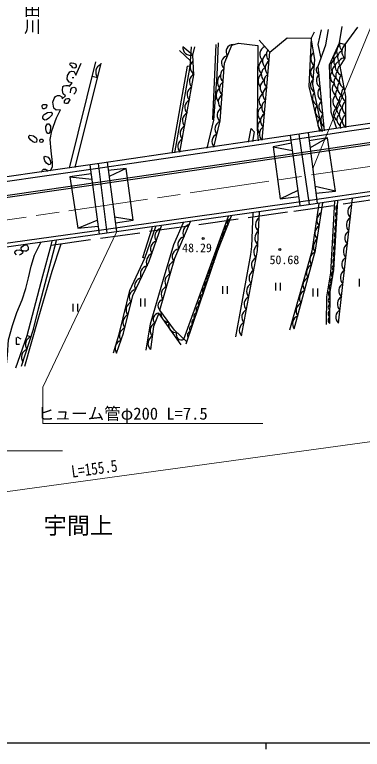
# Model space of a CAD drawing. Units: millimetres at full size, sheet at 1:1000; details may follow other scales. Extents: x 40000 to 680000, y 20000 to 380000.
# Drawn here: x 330106 to 382542, y 204000 to 314937 of the extents above; entities that cross this region are included whole.
import ezdxf
from ezdxf.enums import TextEntityAlignment as Align

# ---------------------------------------------------------------- set-up
doc = ezdxf.new("R2010")
doc.units = ezdxf.units.MM
doc.header["$LTSCALE"] = 1000
doc.linetypes.add('CHAIN', pattern=[18.5, 12, -1.5, 3.5, -1.5])
doc.linetypes.add('DASHED', pattern=[7.5, 6, -1.5])
for name, color, linetype, lineweight in [('M-BGD', 7, 'Continuous', 25), ('M-BMK', 2, 'CHAIN', 13), ('M-STR-HTXT', 7, 'Continuous', 13), ('M-STR-STR1', 1, 'Continuous', 25), ('M-TTL-BAND', 7, 'Continuous', 25)]:
    doc.layers.add(name, color=color, linetype=linetype, lineweight=lineweight)
doc.layers.add('M-BMK-HTXT', color=7, linetype='Continuous')
doc.styles.add('@ＭＳ ゴシック', font='')
doc.styles.add('ＭＳ ゴシック', font='')
doc.styles.get('@ＭＳ ゴシック').set_extended_font_data('@MS Gothic')
doc.styles.get('ＭＳ ゴシック').set_extended_font_data('MS Gothic')

msp = doc.modelspace()

# ---------------------------------------------------------------- linework, layer by layer
at = {"layer": 'M-BGD'}
for p, q in [((379082, 310701), (379482, 313177)), ((379979, 310456), (381872, 313065)), ((375277, 312316), (374806, 311384)), ((379082, 310701), (379979, 310456)), ((354944, 309515), (356638, 307951)), ((356978, 308806), (355455, 310102)), ((356580, 307110), (356788, 310088)), ((367419, 295994), (368606, 309303)), ((338356, 291748), (342337, 307838)), ((339239, 291876), (343138, 307640)), ((353859, 294006), (356186, 307180)), ((354276, 294067), (356580, 307110)), ((356580, 307110), (356186, 307180)), ((376840, 297402), (375908, 307149)), ((338756, 305460), (339044, 305455)), ((341801, 305672), (342603, 305473)), ((381006, 286556), (407035, 290316)), ((378935, 268368), (381078, 287187)), ((355633, 265925), (362345, 284497)), ((349422, 278294), (350891, 282875)), ((349738, 278145), (349422, 278294)), ((369444, 274462), (369444, 273289)), ((370144, 274462), (370144, 273289)), ((382070, 275042), (382070, 273868)), ((361478, 273954), (361478, 272781)), ((362178, 273954), (362178, 272781)), ((375095, 273566), (375095, 272392)), ((375795, 273566), (375795, 272392)), ((349061, 272068), (349061, 270894)), ((349761, 272068), (349761, 270894)), ((338881, 271286), (338881, 270112)), ((339581, 271286), (339581, 270112)), ((331966, 266508), (332573, 266300)), ((331058, 265924), (330533, 266227))]:
    msp.add_line(p, q, dxfattribs=at)
for points in [[(375908, 307149), (377047, 310364), (377438, 312720)], [(376338, 308362), (375909, 310446), (376383, 312672)], [(359139, 294780), (360144, 298997), (360653, 305809), (360863, 310680)], [(360151, 294928), (361083, 298903), (361780, 307626), (362838, 310339), (363855, 310658), (366795, 310275), (366699, 297668), (366813, 295905)], [(366963, 311108), (368606, 309303), (371187, 311420), (374806, 311384), (374459, 304104), (376078, 297285)], [(376550, 297358), (375089, 304410), (375406, 308155), (374806, 311384)], [(378687, 297686), (377861, 300207), (377594, 307362), (379082, 310701)], [(355031, 294178), (357140, 305848), (356978, 308806), (357291, 310088)], [(360144, 298997), (359981, 299134), (360518, 310460)], [(379979, 310456), (379900, 308375), (379141, 307146), (380014, 302566), (380001, 297888)], [(339335, 305814), (339731, 306711), (340155, 307598)], [(337025, 300587), (336347, 300543), (335986, 300798), (335867, 301744), (336059, 302274), (336275, 302598), (336544, 302728), (336875, 302728), (337199, 302531), (337285, 302251), (337781, 302692), (337398, 302980), (337291, 303481), (337362, 304077), (337507, 304200), (337803, 304256), (338158, 304256), (338348, 304148), (338756, 304643), (338333, 304765), (338017, 305205), (338070, 305754), (338440, 306312), (338734, 306399), (339058, 306339), (339149, 306222), (339335, 305814)], [(338536, 303122), (338571, 303634), (338747, 303899), (339024, 303989), (339287, 303880), (339369, 303524), (339251, 303157), (339036, 302934)], [(335524, 291336), (335786, 292000), (335829, 292611), (335585, 294383), (335455, 296109), (335703, 297411), (336393, 299384), (337025, 300587)], [(121507, 259548), (134752, 261012), (162350, 269583), (172476, 272574), (177479, 273776), (183331, 274754), (195409, 275654), (204496, 275913), (208476, 275869), (217909, 275107), (230901, 273780), (260104, 277815), (290369, 282314), (320648, 286477), (351719, 290949), (390771, 296671), (407869, 299067)], [(134847, 260199), (162514, 269214), (172572, 272072), (177539, 273247), (183384, 274250), (195466, 275111), (204491, 275477), (208406, 275389), (217986, 274556), (231489, 273348), (260147, 277518), (290412, 282017), (320690, 286180), (351762, 290652), (390814, 296374), (407835, 298759)], [(365387, 295696), (365774, 297732), (366233, 297229), (365973, 295782)], [(334172, 291140), (334313, 291460), (334464, 291627), (334744, 291627), (334920, 291510), (335042, 291266)], [(376008, 286438), (374912, 279210), (371544, 267288)], [(372286, 267502), (375495, 279355), (376566, 286521)], [(378361, 286786), (377771, 275953), (377149, 272308), (377071, 268136)], [(377629, 268283), (377683, 273085), (378259, 276389), (378854, 286858)], [(364317, 266460), (366715, 279342), (367023, 285159)], [(355950, 265234), (360757, 279335), (362806, 284562)], [(363455, 266284), (364402, 271519), (365719, 278724), (365892, 279950), (366091, 285027)], [(345003, 263896), (345858, 266677), (347000, 271401), (347458, 273310), (349738, 278145), (351391, 282946)], [(345487, 263837), (346510, 266868), (347926, 272547), (350410, 277699), (352233, 283065)], [(349930, 264279), (350596, 268256), (352569, 275003), (354119, 280253), (355588, 283540)], [(356049, 265526), (354214, 267286), (351985, 270313), (354258, 278179), (356650, 283691)], [(330289, 261617), (331966, 266508), (334346, 275513), (335597, 280132), (335761, 280756)], [(331151, 261871), (332945, 267457), (333718, 270537), (336396, 280844)], [(328754, 261130), (328998, 263512), (329147, 265830), (329750, 268010), (330430, 269979), (331226, 271884), (331805, 273565), (332173, 275193), (332567, 276952), (333070, 278605), (334054, 280519)], [(331639, 261879), (333658, 268951), (335762, 276218), (337114, 280346)], [(330364, 278686), (330128, 278971), (330174, 279239), (330357, 279359), (330822, 279415), (331153, 279330), (331315, 279161), (331266, 278926), (331034, 278729), (330759, 278630)], [(355221, 265072), (351827, 269843), (351051, 267857), (350576, 264397)], [(330308, 266170), (330308, 265187), (330833, 265187)]]:
    msp.add_lwpolyline(points, dxfattribs=at)
for points in [[(339359, 307029), (339171, 306859), (338877, 306900), (338713, 307141), (338541, 307281), (338434, 307441), (338546, 307689), (338694, 307689), (338966, 307620), (339207, 307491), (339355, 307339), (339391, 307193)], [(338422, 302076), (338074, 301525), (337839, 301525), (337632, 301591), (337632, 301912), (337882, 302213), (338051, 302275), (338316, 302275)], [(334886, 301020), (334736, 300846), (334529, 300738), (334384, 300731), (334281, 300823), (334255, 301127), (334255, 301247), (334423, 301382), (334650, 301382), (334874, 301362), (334954, 301215)], [(335726, 299787), (335258, 299305), (334894, 299040), (334633, 298992), (334494, 299107), (334372, 299321), (334352, 299534), (334427, 299744), (334542, 299862), (335041, 300144), (335536, 300199), (335627, 300199), (335738, 300029)], [(335260, 298450), (335505, 298097), (335505, 297736), (335421, 297190), (335236, 297005), (335099, 297013), (334902, 297254), (334814, 297675), (334814, 298033), (334955, 298298), (335071, 298462)], [(332412, 296760), (332957, 296636), (333331, 296353), (333467, 296074), (333393, 295701), (333126, 295623), (332822, 295750), (332473, 296062), (332243, 296415), (332243, 296595)], [(334258, 296142), (334414, 295928), (334358, 295741), (334183, 295622), (333939, 295697), (333881, 295901), (333918, 296035), (334035, 296127)], [(334665, 293561), (335142, 293429), (335390, 293061), (335539, 292609), (335465, 292311), (335258, 292241), (334901, 292494), (334644, 292866), (334549, 293243), (334549, 293425)], [(331153, 279330), (331098, 279708), (331204, 279884), (331580, 280176), (331789, 280205), (332003, 280141), (332137, 279838), (332137, 279444), (331901, 279226), (331619, 279226)]]:
    msp.add_lwpolyline(points, close=True, dxfattribs=at)
at = {"layer": 'M-BGD', "linetype": 'DASHED'}
msp.add_lwpolyline([(335597, 280132), (372225, 285287), (381006, 286556)], dxfattribs=at)
at = {"layer": 'M-BGD'}
for centre in [(358530, 281155), (370097, 279474)]:
    msp.add_circle(centre, 150, dxfattribs=at)
for centre, radius, start, end in [((381415, 310696), 2333, 179.88714, 212.73584), ((356703, 310026), 1250, 176.48006, 282.74027), ((363053, 309353), 1063, 88.51516, 216.97803), ((368325, 308965), 1250, 111.90875, 228.03222), ((369321, 308876), 1250, 143.42003, 228.03222), ((379781, 309393), 1118, 126.42182, 214.63325), ((380808, 309382), 1356, 127.65435, 227.96574), ((362348, 307655), 1068, 97.76304, 233.55675), ((368734, 307924), 1250, 121.77202, 228.03222), ((376010, 308284), 1250, 130.12734, 236.94895), ((378990, 308456), 799, 112.76628, 207.45605), ((379267, 307820), 1022, 113.42823, 216.11805), ((379845, 308494), 1019, 112.67999, 217.37403), ((343571, 306264), 1250, 112.97463, 219.23483), ((357826, 307028), 1250, 129.99753, 236.25773), ((368147, 306973), 1250, 121.77202, 228.03222), ((369143, 306884), 1250, 121.77202, 228.03222), ((379043, 307078), 1265, 127.0157, 212.76915), ((379248, 307087), 816, 105.0585, 236.66464), ((379766, 307609), 778, 80.12102, 216.5208), ((362381, 305739), 1250, 122.30418, 228.56439), ((368556, 305932), 1250, 121.77202, 228.03222), ((375991, 306176), 1250, 122.03164, 228.29185), ((376245, 306569), 671, 120.13405, 250.78711), ((378931, 305585), 1212, 141.65879, 237.336), ((378943, 306393), 964, 121.35185, 245.43145), ((379582, 305698), 1055, 137.89646, 241.92212), ((379487, 306537), 701, 119.62059, 261.9567), ((357725, 304869), 1250, 116.6296, 222.8898), ((362198, 304750), 1521, 134.33036, 216.53821), ((368346, 304947), 1508, 133.35438, 216.44986), ((368966, 304892), 1250, 121.77202, 228.03222), ((375982, 304301), 1250, 131.11809, 238.73443), ((376866, 305011), 1250, 132.33048, 238.59068), ((379494, 304738), 1229, 140.71907, 235.49147), ((380313, 305001), 1250, 137.65854, 243.91875), ((357370, 302901), 1250, 116.6296, 222.8898), ((362222, 303745), 1250, 122.30418, 228.56439), ((368379, 303940), 1250, 121.77202, 228.03222), ((379293, 303768), 1291, 141.87647, 233.43293), ((380095, 303927), 1313, 140.26625, 237.40963), ((361918, 302766), 1432, 131.1383, 219.73027), ((368201, 301948), 1250, 121.77202, 228.03222), ((368788, 302900), 1250, 121.77202, 228.03222), ((376270, 302406), 1250, 138.5762, 244.83641), ((377057, 303020), 1250, 132.33048, 238.59068), ((379878, 302893), 1364, 142.38438, 231.2869), ((380628, 302975), 1250, 133.76587, 240.45532), ((357014, 300933), 1250, 116.6296, 222.8898), ((362063, 301752), 1250, 122.30418, 228.56439), ((368610, 300907), 1250, 121.77202, 228.03222), ((377247, 301029), 1250, 132.33048, 238.59068), ((379207, 301830), 1130, 127.19766, 239.73986), ((380009, 300873), 1372, 135.83419, 225.74269), ((380337, 301911), 1315, 136.22267, 230.96598), ((380759, 300886), 1250, 126.71576, 232.97597), ((361897, 299755), 1250, 121.95199, 228.21219), ((368023, 299956), 1250, 121.77202, 228.03222), ((376676, 300447), 1250, 138.5762, 244.83641), ((379328, 299952), 1136, 127.42667, 236.63482), ((380378, 299887), 1326, 130.92165, 228.77008), ((356658, 298965), 1250, 116.6296, 222.8898), ((368432, 298915), 1250, 121.77202, 228.03222), ((377663, 299060), 1398, 139.79738, 231.12379), ((379801, 299081), 1101, 132.90955, 235.23105), ((380754, 298886), 1250, 126.71576, 232.97597), ((361566, 297678), 1250, 113.67674, 219.93695), ((368388, 297915), 1636, 137.22151, 212.58273), ((377082, 298489), 1250, 138.5762, 244.83641), ((380108, 298176), 934, 130.25741, 205.46332), ((356303, 296997), 1250, 116.6296, 222.8898), ((368255, 296923), 1250, 121.77202, 228.03222), ((361119, 295771), 1250, 113.67674, 219.93695), ((355947, 295028), 1250, 116.6296, 222.8898), ((381604, 285174), 1250, 120.37216, 226.63236), ((379107, 284698), 625, 123.61389, 229.87409), ((379164, 285696), 625, 123.61389, 229.87409), ((362785, 283483), 625, 105.4637, 211.7239), ((367670, 283194), 1250, 123.83913, 230.09933), ((376935, 283913), 1250, 118.37134, 224.63155), ((379050, 283700), 625, 123.61389, 229.87409), ((381377, 283187), 1250, 120.37216, 226.63236), ((356741, 282018), 1250, 103.40816, 209.66836), ((362420, 282552), 625, 105.4637, 211.7239), ((376639, 281935), 1250, 118.37134, 224.63155), ((378993, 282701), 625, 123.61389, 229.87409), ((352480, 281462), 1250, 108.10341, 214.36361), ((362055, 281621), 625, 105.4637, 211.7239), ((367564, 281197), 1250, 123.83913, 230.09933), ((378936, 281703), 625, 123.61389, 229.87409), ((381151, 281200), 1250, 120.37216, 226.63236), ((351837, 279568), 1250, 108.10341, 214.36361), ((355945, 280183), 1250, 103.40816, 209.66836), ((361690, 280690), 625, 105.4637, 211.7239), ((376625, 279898), 1452, 127.08928, 214.05656), ((378880, 280705), 625, 123.61389, 229.87409), ((354992, 278437), 1135, 96.70677, 219.96501), ((361325, 279759), 625, 105.4637, 211.7239), ((367540, 279134), 1350, 125.17019, 220.48089), ((378823, 279706), 625, 123.61389, 229.87409), ((380925, 279213), 1250, 120.37216, 226.63236), ((351337, 277581), 1387, 112.533, 204.5585), ((360661, 277891), 625, 108.04665, 214.30685), ((360983, 278838), 625, 108.04665, 214.30685), ((375885, 277924), 1250, 111.71779, 217.97799), ((378766, 278708), 625, 123.61389, 229.87409), ((354565, 276540), 1250, 110.75677, 217.01698), ((360338, 276945), 625, 108.04665, 214.30685), ((367067, 277137), 1250, 116.32603, 222.58623), ((378709, 277709), 625, 123.61389, 229.87409), ((380698, 277226), 1250, 120.37216, 226.63236), ((350316, 275778), 1250, 101.12707, 207.38728), ((360015, 275998), 625, 108.04665, 214.30685), ((366701, 275171), 1250, 116.32603, 222.58623), ((375362, 275993), 1250, 111.71779, 217.97799), ((378515, 275678), 625, 116.98212, 223.24232), ((378643, 276706), 625, 122.58243, 228.84263), ((380472, 275239), 1250, 120.37216, 226.63236), ((349448, 273976), 1250, 101.12707, 207.38728), ((354010, 274618), 1250, 110.75677, 217.01698), ((359693, 275052), 625, 108.04665, 214.30685), ((374839, 274063), 1250, 111.71779, 217.97799), ((378344, 274693), 625, 116.98212, 223.24232), ((359370, 274105), 625, 108.04665, 214.30685), ((366335, 273205), 1250, 116.32603, 222.58623), ((378172, 273708), 625, 116.98212, 223.24232), ((380246, 273251), 1250, 120.37216, 226.63236), ((348502, 272287), 1126, 98.40804, 222.4586), ((353455, 272697), 1250, 110.75677, 217.01698), ((359047, 273159), 625, 108.04665, 214.30685), ((374317, 272132), 1250, 111.71779, 217.97799), ((378030, 272767), 601, 121.43442, 233.62708), ((352707, 270988), 988, 104.67939, 223.09436), ((358402, 271266), 625, 108.04665, 214.30685), ((358725, 272212), 625, 108.04665, 214.30685), ((365969, 271238), 1250, 116.32603, 222.58623), ((378043, 271779), 625, 126.22621, 232.48641), ((380019, 271264), 1250, 120.37216, 226.63236), ((348157, 270375), 1250, 112.87472, 219.13492), ((358079, 270319), 625, 108.04665, 214.30685), ((373794, 270202), 1250, 111.71779, 217.97799), ((378032, 270779), 625, 126.22621, 232.48641), ((347674, 268435), 1250, 112.87472, 219.13492), ((351898, 268942), 904, 94.49272, 221.51565), ((353536, 269838), 1391, 170.4112, 262.32211), ((357757, 269373), 625, 108.04665, 214.30685), ((365603, 269272), 1250, 116.32603, 222.58623), ((378021, 269779), 625, 126.22621, 232.48641), ((379793, 269277), 1250, 120.37216, 226.63236), ((357434, 268426), 625, 108.04665, 214.30685), ((373271, 268271), 1250, 111.71779, 217.97799), ((378009, 268779), 625, 126.22621, 232.48641), ((347214, 266448), 1302, 113.08557, 213.33688), ((351771, 267221), 1250, 116.12126, 222.38147), ((354539, 268140), 1231, 164.94576, 273.10934), ((357111, 267479), 625, 108.04665, 214.30685), ((365237, 267306), 1250, 116.32603, 222.58623), ((332970, 265116), 1249, 108.53012, 215.85815), ((351455, 265286), 1250, 119.05263, 225.31283), ((355254, 266604), 777, 156.94144, 299.14178), ((356789, 266533), 625, 108.04665, 214.30685), ((346517, 264545), 1250, 108.21479, 214.475), ((332363, 263204), 1248, 108.95366, 215.43461)]:
    msp.add_arc(centre, radius, start, end, dxfattribs=at)
at = {"layer": 'M-BMK'}
msp.add_lwpolyline([(120899, 255435), (146054, 257933), (168109, 260961), (220653, 268400), (260090, 274003), (319972, 282615), (391728, 293220)], dxfattribs=at)
at = {"layer": 'M-STR-HTXT'}
for p, q in [((375056, 291711), (391332, 331449)), ((345476, 282109), (334333, 258692)), ((334333, 258692), (334330, 253178)), ((261766, 233709), (408934, 253919)), ((334330, 253178), (367530, 253178)), ((302430, 249087), (337318, 249087))]:
    msp.add_line(p, q, dxfattribs=at)
at = {"layer": 'M-STR-STR1'}
for p, q in [((373179, 286108), (371699, 296699)), ((372978, 296886), (374513, 286297)), ((374384, 297102), (375728, 286474)), ((377281, 296344), (374674, 294809)), ((369117, 294970), (372019, 294412)), ((341462, 292276), (342842, 281816)), ((344053, 281985), (342752, 292463)), ((344056, 292653), (345476, 282186)), ((346921, 291710), (344350, 290483)), ((338427, 290452), (341751, 290087)), ((378481, 288276), (375413, 288968)), ((370142, 287154), (372855, 288426)), ((347985, 283932), (345181, 284360)), ((339646, 282694), (342566, 283910))]:
    msp.add_line(p, q, dxfattribs=at)
for points in [[(405336, 301410), (402138, 301119), (380496, 298041), (373031, 296894), (352446, 293876), (342884, 292482), (312095, 288011), (281343, 283552), (242822, 278024)], [(403406, 300523), (402220, 300415), (380600, 297341), (373137, 296194), (352549, 293175), (342985, 291782), (312197, 287310), (281444, 282851), (242922, 277323)], [(375538, 287978), (378481, 288276), (377281, 296344), (374540, 295868)], [(371861, 295543), (369117, 294970), (370142, 287154), (372990, 287466)], [(244190, 268417), (253273, 269393), (281073, 273555), (284830, 274118), (313552, 278340), (343923, 282556), (374691, 286912), (403540, 291170), (404618, 291285)], [(244273, 267838), (253348, 268814), (281160, 272978), (284916, 273540), (313635, 277762), (344005, 281978), (374775, 286334), (403613, 290590), (406617, 290911)], [(341642, 290911), (338427, 290452), (339646, 282694), (342687, 282989)], [(345299, 283488), (347985, 283932), (346921, 291710), (344225, 291408)]]:
    msp.add_lwpolyline(points, dxfattribs=at)
at = {"layer": 'M-TTL-BAND'}
for p, q in [((40000, 205000), (579000, 205000)), ((368000, 205000), (368000, 204000))]:
    msp.add_line(p, q, dxfattribs=at)

# ---------------------------------------------------------------- texts
at = {"layer": 'M-BGD', "style": 'ＭＳ ゴシック'}
for s, p in [('48.29', (357609, 278676)), ('50.68', (370789, 276869))]:
    msp.add_text(s, height=1320, dxfattribs=at).set_placement(p, align=Align.BOTTOM_CENTER)
at = {"layer": 'M-BMK-HTXT', "style": '@ＭＳ ゴシック'}
msp.add_text('富田川', height=1833, rotation=270, dxfattribs=at).set_placement((332740, 319443), align=Align.MIDDLE_LEFT)
at = {"layer": 'M-BMK-HTXT', "style": 'ＭＳ ゴシック'}
msp.add_text('宇間上', height=2566, dxfattribs=at).set_placement((339706, 237800), align=Align.MIDDLE_CENTER)
at = {"layer": 'M-STR-HTXT', "style": 'ＭＳ ゴシック'}
msp.add_text('ヒューム管φ200 L=7.5', height=1833, dxfattribs=at).set_placement((333598, 253231), align=Align.BOTTOM_LEFT)
at = {"layer": 'M-STR-HTXT', "style": 'ＭＳ ゴシック', "width": 0.8}
msp.add_text('L=155.5', height=1833, rotation=7.819, dxfattribs=at).set_placement((342324, 244943), align=Align.BOTTOM_CENTER)

doc.saveas('drawing.dxf')
